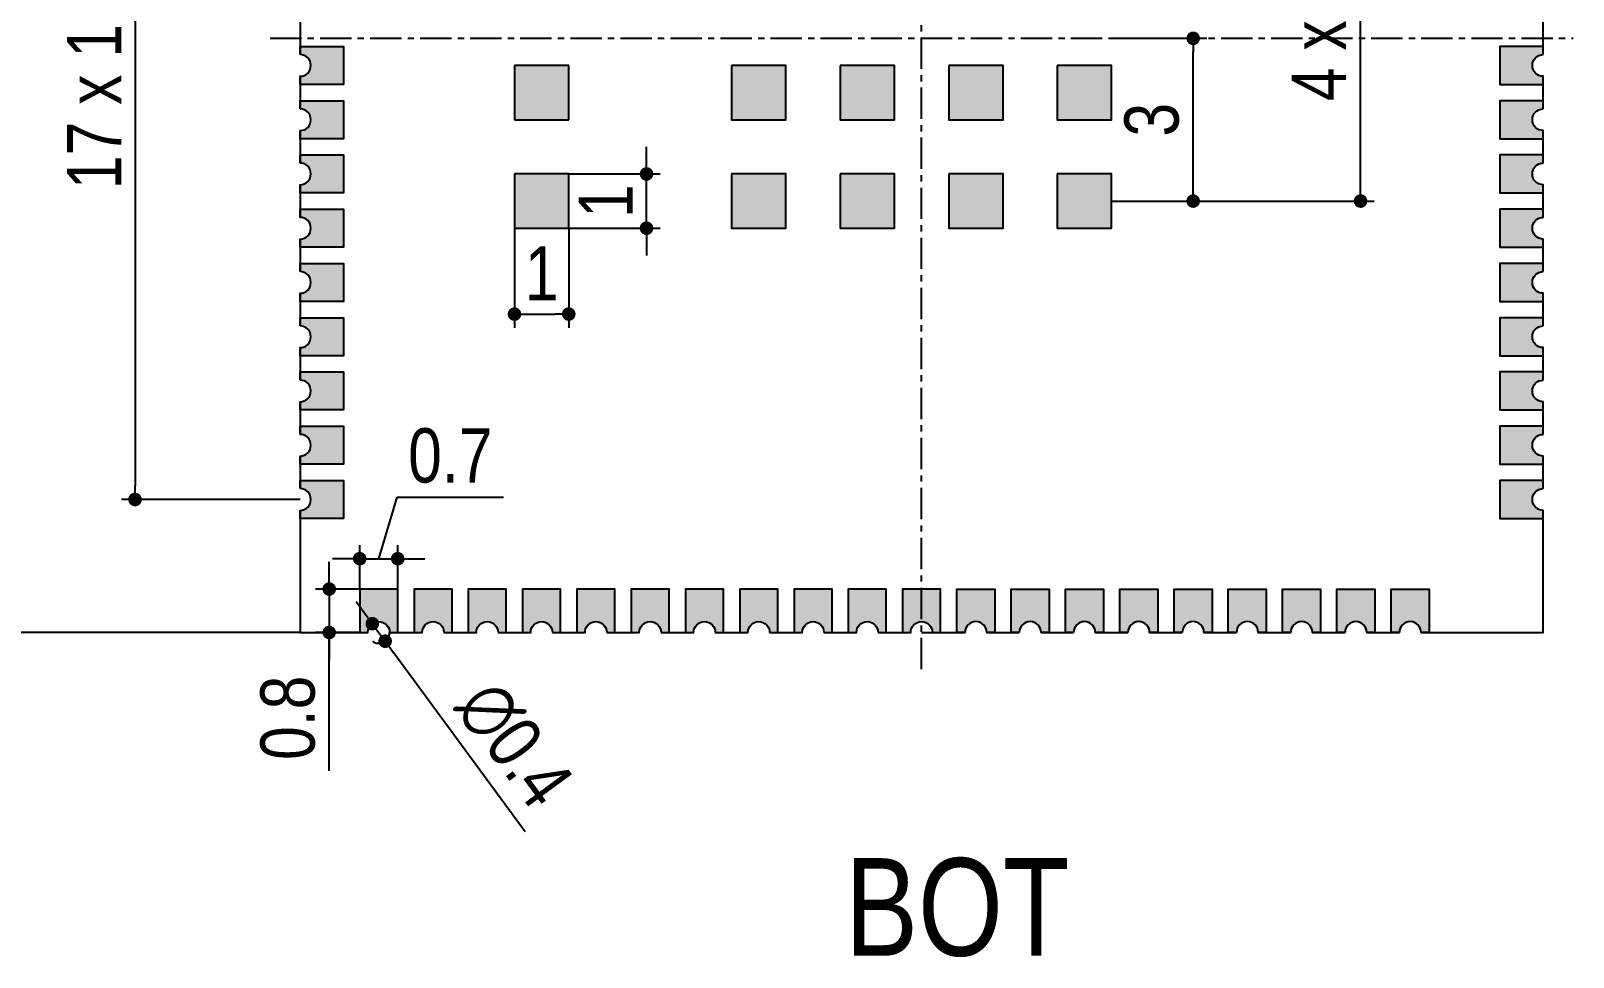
# Model space of a CAD drawing. Header units: millimetres. Extents: x 15270.1 to 15349.9, y 1963 to 2005.3.
# Drawn here: x 15320.07 to 15348.48, y 1969.54 to 1986.61 of the extents above; entities that cross this region are included whole.
import ezdxf

# ---------------------------------------------------------------- set-up
doc = ezdxf.new("R2010")
doc.units = ezdxf.units.MM
doc.header["$LTSCALE"] = 30.734
doc.header["$PDMODE"] = 3
doc.header["$PDSIZE"] = 8
doc.linetypes.add('CENTER', pattern=[0.6, 0.375, -0.075, 0.075, -0.075])
doc.layers.get('0').update_dxf_attribs({"linetype": 'CONTINUOUS'})
doc.layers.get('Defpoints').update_dxf_attribs({"linetype": 'CONTINUOUS'})
for name, color, linetype in [('01 实线', 7, 'CONTINUOUS'), ('02___PRT_ALL_AXES', 7, 'CONTINUOUS'), ('03 标注', 7, 'CONTINUOUS'), ('05 中心线', 50, 'CENTER')]:
    doc.layers.add(name, color=color, linetype=linetype)
doc.styles.add('ST1', font='arial.ttf', dxfattribs={"width": 0.8})
doc.dimstyles.new('ST-2-坐标', dxfattribs={"dimscale": 0.5, "dimtxt": 2, "dimasz": 0.5, "dimexe": 0.5, "dimexo": 0, "dimgap": 0.5, "dimtad": 1, "dimdec": 3, "dimzin": 9, "dimdsep": 46, "dimtxsty": 'ST1', "dimblk": 'DOT', "dimcen": 0.1, "dimclrd": 256, "dimclre": 256, "dimclrt": 256, "dimadec": 0, "dimazin": 0, "dimtp": 0.1, "dimtm": 0.1, "dimtfac": 1, "dimtdec": 3, "dimtmove": 1, "dimatfit": 3, "dimldrblk": 'DOT', "dimfxl": 0, "dimtolj": 1, "dimlwd": -1, "dimlwe": -1, "dimarcsym": 0})

# ---------------------------------------------------------------- blocks, each defined once
blk = doc.blocks.new('_Dot')
at = {"color": 0, "linetype": 'ByBlock', "lineweight": -2}
blk.add_line((-0.5, 0), (-1, 0), dxfattribs=at)
at = {"color": 0, "linetype": 'ByBlock', "const_width": 0.5}
blk.add_lwpolyline([(-0.25, 0, 1), (0.25, 0, 1)], format="xyb", close=True, dxfattribs=at)
blk = doc.blocks.new('*D12')
at = {"layer": '03 标注', "ltscale": 0.05}
for p, q in [((15325.026, 1994.973), (15321.737, 1994.973)), ((15321.987, 1994.723), (15321.987, 1978.223)), ((15325.026, 1977.973), (15321.737, 1977.973))]:
    blk.add_line(p, q, dxfattribs=at)
at = {"layer": 'Defpoints', "color": 0, "ltscale": 0.05}
for p in [(15325.026, 1994.973), (15321.987, 1977.973), (15325.026, 1977.973)]:
    blk.add_point(p, dxfattribs=at)
at = {"layer": '03 标注', "ltscale": 0.05, "xscale": 0.25, "yscale": 0.25, "zscale": 0.25}
for p, rotation in [((15321.987, 1994.973), 90), ((15321.987, 1977.973), 270)]:
    blk.add_blockref('_Dot', p, dxfattribs=dict(at, rotation=rotation))
at = {"layer": '03 标注', "ltscale": 0.05, "insert": (15321.235, 1986.473), "char_height": 1, "attachment_point": 5, "rotation": 90, "style": 'ST1'}
blk.add_mtext('\\A1;17 x 1 = 17', dxfattribs=at)
blk = doc.blocks.new('*D18')
at = {"layer": '03 标注', "ltscale": 0.05}
for p, q in [((15339.949, 1986.473), (15341.728, 1986.473)), ((15341.478, 1983.723), (15341.478, 1986.223)), ((15339.976, 1983.473), (15341.728, 1983.473))]:
    blk.add_line(p, q, dxfattribs=at)
at = {"layer": 'Defpoints', "color": 0, "ltscale": 0.05}
for p in [(15339.949, 1986.473), (15341.478, 1986.473), (15339.976, 1983.473)]:
    blk.add_point(p, dxfattribs=at)
at = {"layer": '03 标注', "ltscale": 0.05, "xscale": 0.25, "yscale": 0.25, "zscale": 0.25}
for p, rotation in [((15341.478, 1986.473), 90), ((15341.478, 1983.473), 270)]:
    blk.add_blockref('_Dot', p, dxfattribs=dict(at, rotation=rotation))
at = {"layer": '03 标注', "ltscale": 0.05, "insert": (15340.717, 1984.973), "char_height": 1, "attachment_point": 5, "rotation": 90, "style": 'ST1'}
blk.add_mtext('\\A1;3', dxfattribs=at)
blk = doc.blocks.new('*D20')
at = {"layer": '03 标注', "ltscale": 0.05}
for p, q in [((15326.476, 1976.882), (15326.816, 1978.018)), ((15326.816, 1978.018), (15328.773, 1978.018)), ((15326.126, 1976.323), (15326.126, 1977.132)), ((15326.826, 1976.323), (15326.826, 1977.132)), ((15325.876, 1976.882), (15325.626, 1976.882)), ((15326.126, 1976.882), (15326.826, 1976.882)), ((15326.126, 1976.882), (15326.826, 1976.882)), ((15327.076, 1976.882), (15327.326, 1976.882))]:
    blk.add_line(p, q, dxfattribs=at)
at = {"layer": 'Defpoints', "color": 0, "ltscale": 0.05}
for p in [(15326.826, 1976.882), (15326.126, 1976.323), (15326.826, 1976.323)]:
    blk.add_point(p, dxfattribs=at)
at = {"layer": '03 标注', "ltscale": 0.05, "xscale": 0.25, "yscale": 0.25, "zscale": 0.25}
blk.add_blockref('_Dot', (15326.126, 1976.882), dxfattribs=at)
at = {"layer": '03 标注', "ltscale": 0.05, "xscale": 0.25, "yscale": 0.25, "zscale": 0.25, "rotation": 180}
blk.add_blockref('_Dot', (15326.826, 1976.882), dxfattribs=at)
at = {"layer": '03 标注', "ltscale": 0.05, "insert": (15327.794, 1978.779), "char_height": 1, "attachment_point": 5, "style": 'ST1'}
blk.add_mtext('\\A1;0.7', dxfattribs=at)
blk = doc.blocks.new('*D21')
at = {"layer": '03 标注', "ltscale": 0.05}
for p, q in [((15325.564, 1976.573), (15325.564, 1976.823)), ((15326.126, 1976.323), (15325.314, 1976.323)), ((15325.564, 1976.323), (15325.564, 1975.523)), ((15325.564, 1976.323), (15325.564, 1975.523)), ((15326.126, 1975.523), (15325.314, 1975.523)), ((15325.564, 1972.971), (15325.564, 1975.523)), ((15325.564, 1975.273), (15325.564, 1975.023))]:
    blk.add_line(p, q, dxfattribs=at)
at = {"layer": 'Defpoints', "color": 0, "ltscale": 0.05}
for p in [(15326.126, 1976.323), (15325.564, 1975.523), (15326.126, 1975.523)]:
    blk.add_point(p, dxfattribs=at)
at = {"layer": '03 标注', "ltscale": 0.05, "xscale": 0.25, "yscale": 0.25, "zscale": 0.25}
for p, rotation in [((15325.564, 1976.323), 270), ((15325.564, 1975.523), 90)]:
    blk.add_blockref('_Dot', p, dxfattribs=dict(at, rotation=rotation))
at = {"layer": '03 标注', "ltscale": 0.05, "insert": (15324.803, 1973.95), "char_height": 1, "attachment_point": 5, "rotation": 90, "style": 'ST1'}
blk.add_mtext('\\A1;0.8', dxfattribs=at)
blk = doc.blocks.new('*D22')
at = {"layer": '03 标注', "ltscale": 0.05}
for p, q in [((15326.209, 1975.886), (15326.061, 1976.087)), ((15326.357, 1975.684), (15326.594, 1975.362)), ((15329.172, 1971.851), (15326.742, 1975.16))]:
    blk.add_line(p, q, dxfattribs=at)
blk.add_arc((15326.476, 1975.523), 0.2, 234.67, 0, dxfattribs=at)
at = {"layer": 'Defpoints', "color": 0, "ltscale": 0.05}
for p in [(15326.357, 1975.684), (15326.594, 1975.362)]:
    blk.add_point(p, dxfattribs=at)
at = {"layer": '03 标注', "ltscale": 0.05, "xscale": 0.25, "yscale": 0.25, "zscale": 0.25}
for p, rotation in [((15326.357, 1975.684), 306.2897278685816), ((15326.594, 1975.362), 126.2897278685816)]:
    blk.add_blockref('_Dot', p, dxfattribs=dict(at, rotation=rotation))
at = {"layer": '03 标注', "ltscale": 0.05, "insert": (15328.972, 1973.456), "char_height": 1, "attachment_point": 5, "rotation": 306.2897, "style": 'ST1'}
blk.add_mtext('\\A1;∅0.4', dxfattribs=at)
blk = doc.blocks.new('*D24')
at = {"layer": '03 标注', "ltscale": 0.05}
for p, q in [((15325.026, 1997.423), (15318.981, 1997.423)), ((15319.231, 1997.173), (15319.231, 1975.773)), ((15325.026, 1975.523), (15318.981, 1975.523))]:
    blk.add_line(p, q, dxfattribs=at)
at = {"layer": 'Defpoints', "color": 0, "ltscale": 0.05}
for p in [(15325.026, 1997.423), (15319.231, 1975.523), (15325.026, 1975.523)]:
    blk.add_point(p, dxfattribs=at)
at = {"layer": '03 标注', "ltscale": 0.05, "xscale": 0.25, "yscale": 0.25, "zscale": 0.25}
for p, rotation in [((15319.231, 1997.423), 90), ((15319.231, 1975.523), 270)]:
    blk.add_blockref('_Dot', p, dxfattribs=dict(at, rotation=rotation))
at = {"layer": '03 标注', "ltscale": 0.05, "insert": (15318.47, 1986.473), "char_height": 1, "attachment_point": 5, "rotation": 90, "style": 'ST1'}
blk.add_mtext('\\A1;21.9', dxfattribs=at)
blk = doc.blocks.new('*D26')
at = {"layer": '03 标注', "ltscale": 0.05}
for p, q in [((15328.976, 1982.973), (15328.976, 1981.14)), ((15329.976, 1982.973), (15329.976, 1981.14)), ((15329.226, 1981.39), (15329.726, 1981.39))]:
    blk.add_line(p, q, dxfattribs=at)
at = {"layer": 'Defpoints', "color": 0, "ltscale": 0.05}
for p in [(15328.976, 1982.973), (15329.976, 1982.973), (15329.976, 1981.39)]:
    blk.add_point(p, dxfattribs=at)
at = {"layer": '03 标注', "ltscale": 0.05, "xscale": 0.25, "yscale": 0.25, "zscale": 0.25, "rotation": 180}
blk.add_blockref('_Dot', (15328.976, 1981.39), dxfattribs=at)
at = {"layer": '03 标注', "ltscale": 0.05, "xscale": 0.25, "yscale": 0.25, "zscale": 0.25}
blk.add_blockref('_Dot', (15329.976, 1981.39), dxfattribs=at)
at = {"layer": '03 标注', "ltscale": 0.05, "insert": (15329.476, 1982.142), "char_height": 1, "attachment_point": 5, "style": 'ST1'}
blk.add_mtext('\\A1;1', dxfattribs=at)
blk = doc.blocks.new('*D27')
at = {"layer": '03 标注', "ltscale": 0.05}
for p, q in [((15331.408, 1984.223), (15331.408, 1984.473)), ((15329.976, 1983.973), (15331.658, 1983.973)), ((15331.408, 1982.973), (15331.408, 1983.973)), ((15329.976, 1982.973), (15331.658, 1982.973)), ((15331.408, 1982.723), (15331.408, 1982.473))]:
    blk.add_line(p, q, dxfattribs=at)
at = {"layer": 'Defpoints', "color": 0, "ltscale": 0.05}
for p in [(15329.976, 1983.973), (15331.408, 1983.973), (15329.976, 1982.973)]:
    blk.add_point(p, dxfattribs=at)
at = {"layer": '03 标注', "ltscale": 0.05, "xscale": 0.25, "yscale": 0.25, "zscale": 0.25}
for p, rotation in [((15331.408, 1983.973), 270), ((15331.408, 1982.973), 90)]:
    blk.add_blockref('_Dot', p, dxfattribs=dict(at, rotation=rotation))
at = {"layer": '03 标注', "ltscale": 0.05, "insert": (15330.656, 1983.473), "char_height": 1, "attachment_point": 5, "rotation": 90, "style": 'ST1'}
blk.add_mtext('\\A1;1', dxfattribs=at)
blk = doc.blocks.new('*D68')
at = {"layer": '03 标注', "ltscale": 0.05}
for p, q in [((15339.976, 1991.473), (15344.811, 1991.473)), ((15344.561, 1983.723), (15344.561, 1991.223)), ((15339.976, 1983.473), (15344.811, 1983.473))]:
    blk.add_line(p, q, dxfattribs=at)
at = {"layer": 'Defpoints', "color": 0, "ltscale": 0.05}
for p in [(15339.976, 1991.473), (15344.561, 1991.473), (15339.976, 1983.473)]:
    blk.add_point(p, dxfattribs=at)
at = {"layer": '03 标注', "ltscale": 0.05, "xscale": 0.25, "yscale": 0.25, "zscale": 0.25}
for p, rotation in [((15344.561, 1991.473), 90), ((15344.561, 1983.473), 270)]:
    blk.add_blockref('_Dot', p, dxfattribs=dict(at, rotation=rotation))
at = {"layer": '03 标注', "ltscale": 0.05, "insert": (15343.801, 1987.473), "char_height": 1, "attachment_point": 5, "rotation": 90, "style": 'ST1'}
blk.add_mtext('\\A1;4 x 2 = 8', dxfattribs=at)

msp = doc.modelspace()

# ---------------------------------------------------------------- hatches: boundary and pattern name
at = {"layer": '03 标注', "ltscale": 0.05}
h = msp.add_hatch(color=0, dxfattribs=at)
h.dxf.hatch_style = 1
h.paths.add_polyline_path([(15325.0255, 1986.3231), (15325.0255, 1986.1731, -1), (15325.0255, 1985.7731), (15325.0255, 1985.6231), (15325.8255, 1985.6231), (15325.8255, 1986.3231)])
h = msp.add_hatch(color=0, dxfattribs=at)
h.dxf.hatch_style = 1
h.paths.add_polyline_path([(15347.1255, 1986.3231), (15347.1255, 1985.6231), (15347.9255, 1985.6231), (15347.9255, 1985.7731, -1), (15347.9255, 1986.1731), (15347.9255, 1986.3231)])
h = msp.add_hatch(color=0, dxfattribs=at)
h.dxf.hatch_style = 1
h.paths.add_polyline_path([(15328.9755, 1984.9731), (15328.9755, 1985.9731), (15329.9755, 1985.9731), (15329.9755, 1984.9731)])
h = msp.add_hatch(color=0, dxfattribs=at)
h.dxf.hatch_style = 1
h.paths.add_polyline_path([(15333.9755, 1985.9731), (15332.9755, 1985.9731), (15332.9755, 1984.9731), (15333.9755, 1984.9731)])
h = msp.add_hatch(color=0, dxfattribs=at)
h.dxf.hatch_style = 1
h.paths.add_polyline_path([(15335.9755, 1985.9731), (15334.9755, 1985.9731), (15334.9755, 1984.9731), (15335.9755, 1984.9731)])
h = msp.add_hatch(color=0, dxfattribs=at)
h.dxf.hatch_style = 1
h.paths.add_polyline_path([(15337.9755, 1985.9731), (15336.9755, 1985.9731), (15336.9755, 1984.9731), (15337.9755, 1984.9731)])
h = msp.add_hatch(color=0, dxfattribs=at)
h.dxf.hatch_style = 1
h.paths.add_polyline_path([(15339.9755, 1985.9731), (15338.9755, 1985.9731), (15338.9755, 1984.9731), (15339.9755, 1984.9731)])
h = msp.add_hatch(color=0, dxfattribs=at)
h.dxf.hatch_style = 1
h.paths.add_polyline_path([(15325.0255, 1985.3231), (15325.0255, 1985.1731, -1), (15325.0255, 1984.7731), (15325.0255, 1984.6231), (15325.8255, 1984.6231), (15325.8255, 1985.3231)])
h = msp.add_hatch(color=0, dxfattribs=at)
h.dxf.hatch_style = 1
h.paths.add_polyline_path([(15347.1255, 1985.3231), (15347.1255, 1984.6231), (15347.9255, 1984.6231), (15347.9255, 1984.7731, -1), (15347.9255, 1985.1731), (15347.9255, 1985.3231)])
h = msp.add_hatch(color=0, dxfattribs=at)
h.dxf.hatch_style = 1
h.paths.add_polyline_path([(15325.0255, 1984.3231), (15325.0255, 1984.1731, -1), (15325.0255, 1983.7731), (15325.0255, 1983.6231), (15325.8255, 1983.6231), (15325.8255, 1984.3231)])
h = msp.add_hatch(color=0, dxfattribs=at)
h.dxf.hatch_style = 1
h.paths.add_polyline_path([(15347.1255, 1984.3231), (15347.1255, 1983.6231), (15347.9255, 1983.6231), (15347.9255, 1983.7731, -1), (15347.9255, 1984.1731), (15347.9255, 1984.3231)])
h = msp.add_hatch(color=0, dxfattribs=at)
h.dxf.hatch_style = 1
h.paths.add_polyline_path([(15328.9755, 1982.9731), (15328.9755, 1983.9731), (15329.9755, 1983.9731), (15329.9755, 1982.9731)])
h = msp.add_hatch(color=0, dxfattribs=at)
h.dxf.hatch_style = 1
h.paths.add_polyline_path([(15333.9755, 1983.9731), (15332.9755, 1983.9731), (15332.9755, 1982.9731), (15333.9755, 1982.9731)])
h = msp.add_hatch(color=0, dxfattribs=at)
h.dxf.hatch_style = 1
h.paths.add_polyline_path([(15335.9755, 1983.9731), (15334.9755, 1983.9731), (15334.9755, 1982.9731), (15335.9755, 1982.9731)])
h = msp.add_hatch(color=0, dxfattribs=at)
h.dxf.hatch_style = 1
h.paths.add_polyline_path([(15337.9755, 1983.9731), (15336.9755, 1983.9731), (15336.9755, 1982.9731), (15337.9755, 1982.9731)])
h = msp.add_hatch(color=0, dxfattribs=at)
h.dxf.hatch_style = 1
h.paths.add_polyline_path([(15339.9755, 1983.9731), (15338.9755, 1983.9731), (15338.9755, 1982.9731), (15339.9755, 1982.9731)])
h = msp.add_hatch(color=0, dxfattribs=at)
h.dxf.hatch_style = 1
h.paths.add_polyline_path([(15325.0255, 1983.3231), (15325.0255, 1983.1731, -1), (15325.0255, 1982.7731), (15325.0255, 1982.6231), (15325.8255, 1982.6231), (15325.8255, 1983.3231)])
h = msp.add_hatch(color=0, dxfattribs=at)
h.dxf.hatch_style = 1
h.paths.add_polyline_path([(15347.1255, 1983.3231), (15347.1255, 1982.6231), (15347.9255, 1982.6231), (15347.9255, 1982.7731, -1), (15347.9255, 1983.1731), (15347.9255, 1983.3231)])
h = msp.add_hatch(color=0, dxfattribs=at)
h.dxf.hatch_style = 1
h.paths.add_polyline_path([(15325.0255, 1982.3231), (15325.0255, 1982.1731, -1), (15325.0255, 1981.7731), (15325.0255, 1981.6231), (15325.8255, 1981.6231), (15325.8255, 1982.3231)])
h = msp.add_hatch(color=0, dxfattribs=at)
h.dxf.hatch_style = 1
h.paths.add_polyline_path([(15347.1255, 1982.3231), (15347.1255, 1981.6231), (15347.9255, 1981.6231), (15347.9255, 1981.7731, -1), (15347.9255, 1982.1731), (15347.9255, 1982.3231)])
h = msp.add_hatch(color=0, dxfattribs=at)
h.dxf.hatch_style = 1
h.paths.add_polyline_path([(15325.0255, 1981.3231), (15325.0255, 1981.1731, -1), (15325.0255, 1980.7731), (15325.0255, 1980.6231), (15325.8255, 1980.6231), (15325.8255, 1981.3231)])
h = msp.add_hatch(color=0, dxfattribs=at)
h.dxf.hatch_style = 1
h.paths.add_polyline_path([(15347.1255, 1981.3231), (15347.1255, 1980.6231), (15347.9255, 1980.6231), (15347.9255, 1980.7731, -1), (15347.9255, 1981.1731), (15347.9255, 1981.3231)])
h = msp.add_hatch(color=0, dxfattribs=at)
h.dxf.hatch_style = 1
h.paths.add_polyline_path([(15325.0255, 1980.3231), (15325.0255, 1980.1731, -1), (15325.0255, 1979.7731), (15325.0255, 1979.6231), (15325.8255, 1979.6231), (15325.8255, 1980.3231)])
h = msp.add_hatch(color=0, dxfattribs=at)
h.dxf.hatch_style = 1
h.paths.add_polyline_path([(15347.1255, 1980.3231), (15347.1255, 1979.6231), (15347.9255, 1979.6231), (15347.9255, 1979.7731, -1), (15347.9255, 1980.1731), (15347.9255, 1980.3231)])
h = msp.add_hatch(color=0, dxfattribs=at)
h.dxf.hatch_style = 1
h.paths.add_polyline_path([(15325.0255, 1979.3231), (15325.0255, 1979.1731, -1), (15325.0255, 1978.7731), (15325.0255, 1978.6231), (15325.8255, 1978.6231), (15325.8255, 1979.3231)])
h = msp.add_hatch(color=0, dxfattribs=at)
h.dxf.hatch_style = 1
h.paths.add_polyline_path([(15347.1255, 1979.3231), (15347.1255, 1978.6231), (15347.9255, 1978.6231), (15347.9255, 1978.7731, -1), (15347.9255, 1979.1731), (15347.9255, 1979.3231)])
h = msp.add_hatch(color=0, dxfattribs=at)
h.dxf.hatch_style = 1
h.paths.add_polyline_path([(15325.0255, 1978.3231), (15325.0255, 1978.1731, -1), (15325.0255, 1977.7731), (15325.0255, 1977.6231), (15325.8255, 1977.6231), (15325.8255, 1978.3231)])
h = msp.add_hatch(color=0, dxfattribs=at)
h.dxf.hatch_style = 1
h.paths.add_polyline_path([(15347.1255, 1978.3231), (15347.1255, 1977.6231), (15347.9255, 1977.6231), (15347.9255, 1977.7731, -1), (15347.9255, 1978.1731), (15347.9255, 1978.3231)])
h = msp.add_hatch(color=0, dxfattribs=at)
h.dxf.hatch_style = 1
h.paths.add_polyline_path([(15326.8255, 1976.3231), (15326.1255, 1976.3231), (15326.1255, 1975.5231), (15326.2755, 1975.5231, -1), (15326.6755, 1975.5231), (15326.8255, 1975.5231)])
h = msp.add_hatch(color=0, dxfattribs=at)
h.dxf.hatch_style = 1
h.paths.add_polyline_path([(15327.8255, 1976.3231), (15327.1255, 1976.3231), (15327.1255, 1975.5231), (15327.2755, 1975.5231, -1), (15327.6755, 1975.5231), (15327.8255, 1975.5231)])
h = msp.add_hatch(color=0, dxfattribs=at)
h.dxf.hatch_style = 1
h.paths.add_polyline_path([(15328.8255, 1976.3231), (15328.1255, 1976.3231), (15328.1255, 1975.5231), (15328.2755, 1975.5231, -1), (15328.6755, 1975.5231), (15328.8255, 1975.5231)])
h = msp.add_hatch(color=0, dxfattribs=at)
h.dxf.hatch_style = 1
h.paths.add_polyline_path([(15329.8255, 1976.3231), (15329.1255, 1976.3231), (15329.1255, 1975.5231), (15329.2755, 1975.5231, -1), (15329.6755, 1975.5231), (15329.8255, 1975.5231)])
h = msp.add_hatch(color=0, dxfattribs=at)
h.dxf.hatch_style = 1
h.paths.add_polyline_path([(15330.8255, 1976.3231), (15330.1255, 1976.3231), (15330.1255, 1975.5231), (15330.2755, 1975.5231, -1), (15330.6755, 1975.5231), (15330.8255, 1975.5231)])
h = msp.add_hatch(color=0, dxfattribs=at)
h.dxf.hatch_style = 1
h.paths.add_polyline_path([(15331.8255, 1976.3231), (15331.1255, 1976.3231), (15331.1255, 1975.5231), (15331.2755, 1975.5231, -1), (15331.6755, 1975.5231), (15331.8255, 1975.5231)])
h = msp.add_hatch(color=0, dxfattribs=at)
h.dxf.hatch_style = 1
h.paths.add_polyline_path([(15332.8255, 1976.3231), (15332.1255, 1976.3231), (15332.1255, 1975.5231), (15332.2755, 1975.5231, -1), (15332.6755, 1975.5231), (15332.8255, 1975.5231)])
h = msp.add_hatch(color=0, dxfattribs=at)
h.dxf.hatch_style = 1
h.paths.add_polyline_path([(15333.8255, 1976.3231), (15333.1255, 1976.3231), (15333.1255, 1975.5231), (15333.2755, 1975.5231, -1), (15333.6755, 1975.5231), (15333.8255, 1975.5231)])
h = msp.add_hatch(color=0, dxfattribs=at)
h.dxf.hatch_style = 1
h.paths.add_polyline_path([(15334.8255, 1976.3231), (15334.1255, 1976.3231), (15334.1255, 1975.5231), (15334.2755, 1975.5231, -1), (15334.6755, 1975.5231), (15334.8255, 1975.5231)])
h = msp.add_hatch(color=0, dxfattribs=at)
h.dxf.hatch_style = 1
h.paths.add_polyline_path([(15335.8255, 1976.3231), (15335.1255, 1976.3231), (15335.1255, 1975.5231), (15335.2755, 1975.5231, -1), (15335.6755, 1975.5231), (15335.8255, 1975.5231)])
h = msp.add_hatch(color=0, dxfattribs=at)
h.dxf.hatch_style = 1
h.paths.add_polyline_path([(15336.8255, 1976.3231), (15336.1255, 1976.3231), (15336.1255, 1975.5231), (15336.2755, 1975.5231, -1), (15336.6755, 1975.5231), (15336.8255, 1975.5231)])
h = msp.add_hatch(color=0, dxfattribs=at)
h.dxf.hatch_style = 1
h.paths.add_polyline_path([(15337.1255, 1975.5231), (15337.2755, 1975.5231, -1), (15337.6755, 1975.5231), (15337.8255, 1975.5231), (15337.8255, 1976.3231), (15337.1255, 1976.3231)])
h = msp.add_hatch(color=0, dxfattribs=at)
h.dxf.hatch_style = 1
h.paths.add_polyline_path([(15338.1255, 1975.5231), (15338.2755, 1975.5231, -1), (15338.6755, 1975.5231), (15338.8255, 1975.5231), (15338.8255, 1976.3231), (15338.1255, 1976.3231)])
h = msp.add_hatch(color=0, dxfattribs=at)
h.dxf.hatch_style = 1
h.paths.add_polyline_path([(15339.1255, 1975.5231), (15339.2755, 1975.5231, -1), (15339.6755, 1975.5231), (15339.8255, 1975.5231), (15339.8255, 1976.3231), (15339.1255, 1976.3231)])
h = msp.add_hatch(color=0, dxfattribs=at)
h.dxf.hatch_style = 1
h.paths.add_polyline_path([(15340.1255, 1975.5231), (15340.2755, 1975.5231, -1), (15340.6755, 1975.5231), (15340.8255, 1975.5231), (15340.8255, 1976.3231), (15340.1255, 1976.3231)])
h = msp.add_hatch(color=0, dxfattribs=at)
h.dxf.hatch_style = 1
h.paths.add_polyline_path([(15341.1255, 1975.5231), (15341.2755, 1975.5231, -1), (15341.6755, 1975.5231), (15341.8255, 1975.5231), (15341.8255, 1976.3231), (15341.1255, 1976.3231)])
h = msp.add_hatch(color=0, dxfattribs=at)
h.dxf.hatch_style = 1
h.paths.add_polyline_path([(15342.1255, 1975.5231), (15342.2755, 1975.5231, -1), (15342.6755, 1975.5231), (15342.8255, 1975.5231), (15342.8255, 1976.3231), (15342.1255, 1976.3231)])
h = msp.add_hatch(color=0, dxfattribs=at)
h.dxf.hatch_style = 1
h.paths.add_polyline_path([(15343.1255, 1975.5231), (15343.2755, 1975.5231, -1), (15343.6755, 1975.5231), (15343.8255, 1975.5231), (15343.8255, 1976.3231), (15343.1255, 1976.3231)])
h = msp.add_hatch(color=0, dxfattribs=at)
h.dxf.hatch_style = 1
h.paths.add_polyline_path([(15344.1255, 1975.5231), (15344.2755, 1975.5231, -1), (15344.6755, 1975.5231), (15344.8255, 1975.5231), (15344.8255, 1976.3231), (15344.1255, 1976.3231)])
h = msp.add_hatch(color=0, dxfattribs=at)
h.dxf.hatch_style = 1
h.paths.add_polyline_path([(15345.1255, 1975.5231), (15345.2755, 1975.5231, -1), (15345.6755, 1975.5231), (15345.8255, 1975.5231), (15345.8255, 1976.3231), (15345.1255, 1976.3231)])

# ---------------------------------------------------------------- linework, layer by layer
at = {"layer": '02___PRT_ALL_AXES', "color": 7, "linetype": 'Continuous'}
for p, q in [((15328.9755, 1985.9731), (15328.9755, 1984.9731)), ((15329.9755, 1985.9731), (15328.9755, 1985.9731)), ((15329.9755, 1984.9731), (15329.9755, 1985.9731)), ((15328.9755, 1984.9731), (15329.9755, 1984.9731)), ((15328.9755, 1983.9731), (15328.9755, 1982.9731)), ((15329.9755, 1983.9731), (15328.9755, 1983.9731)), ((15329.9755, 1982.9731), (15329.9755, 1983.9731)), ((15328.9755, 1982.9731), (15329.9755, 1982.9731))]:
    msp.add_line(p, q, dxfattribs=at)
at = {"layer": '03 标注', "color": 0, "ltscale": 0.05}
for points in [[(15325.0255, 1986.7731), (15325.0255, 1986.1731)], [(15347.9255, 1986.1731), (15347.9255, 1986.7731)], [(15325.0255, 1985.7731), (15325.0255, 1985.1731)], [(15347.9255, 1985.1731), (15347.9255, 1985.7731)], [(15325.0255, 1984.7731), (15325.0255, 1984.1731)], [(15347.9255, 1984.1731), (15347.9255, 1984.7731)], [(15325.0255, 1983.7731), (15325.0255, 1983.1731)], [(15347.9255, 1983.1731), (15347.9255, 1983.7731)], [(15325.0255, 1982.7731), (15325.0255, 1982.1731)], [(15347.9255, 1982.1731), (15347.9255, 1982.7731)], [(15325.0255, 1981.7731), (15325.0255, 1981.1731)], [(15347.9255, 1981.1731), (15347.9255, 1981.7731)], [(15325.0255, 1980.7731), (15325.0255, 1980.1731)], [(15347.9255, 1980.1731), (15347.9255, 1980.7731)], [(15325.0255, 1979.7731), (15325.0255, 1979.1731)], [(15347.9255, 1979.1731), (15347.9255, 1979.7731)], [(15325.0255, 1978.7731), (15325.0255, 1978.1731)], [(15347.9255, 1978.1731), (15347.9255, 1978.7731)], [(15325.0255, 1977.7731), (15325.0255, 1975.5231), (15326.2755, 1975.5231)], [(15345.6755, 1975.5231), (15347.9255, 1975.5231), (15347.9255, 1977.7731)], [(15326.6755, 1975.5231), (15327.2755, 1975.5231)], [(15327.6755, 1975.5231), (15328.2755, 1975.5231)], [(15328.6755, 1975.5231), (15329.2755, 1975.5231)], [(15329.6755, 1975.5231), (15330.2755, 1975.5231)], [(15330.6755, 1975.5231), (15331.2755, 1975.5231)], [(15331.6755, 1975.5231), (15332.2755, 1975.5231)], [(15332.6755, 1975.5231), (15333.2755, 1975.5231)], [(15333.6755, 1975.5231), (15334.2755, 1975.5231)], [(15334.6755, 1975.5231), (15335.2755, 1975.5231)], [(15335.6755, 1975.5231), (15336.2755, 1975.5231)], [(15336.4755, 1975.5231), (15337.2755, 1975.5231)], [(15337.6755, 1975.5231), (15338.2755, 1975.5231)], [(15338.6755, 1975.5231), (15339.2755, 1975.5231)], [(15339.6755, 1975.5231), (15340.2755, 1975.5231)], [(15340.6755, 1975.5231), (15341.2755, 1975.5231)], [(15341.6755, 1975.5231), (15342.2755, 1975.5231)], [(15342.6755, 1975.5231), (15343.2755, 1975.5231)], [(15343.6755, 1975.5231), (15344.2755, 1975.5231)], [(15344.6755, 1975.5231), (15345.2755, 1975.5231)]]:
    msp.add_lwpolyline(points, dxfattribs=at)
for points in [[(15325.0255, 1986.1731), (15325.0255, 1986.3231), (15325.8255, 1986.3231), (15325.8255, 1985.6231), (15325.0255, 1985.6231), (15325.0255, 1985.7731, 1)], [(15347.9255, 1986.1731), (15347.9255, 1986.3231), (15347.1255, 1986.3231), (15347.1255, 1985.6231), (15347.9255, 1985.6231), (15347.9255, 1985.7731, -1)], [(15325.0255, 1985.1731), (15325.0255, 1985.3231), (15325.8255, 1985.3231), (15325.8255, 1984.6231), (15325.0255, 1984.6231), (15325.0255, 1984.7731, 1)], [(15347.9255, 1985.1731), (15347.9255, 1985.3231), (15347.1255, 1985.3231), (15347.1255, 1984.6231), (15347.9255, 1984.6231), (15347.9255, 1984.7731, -1)], [(15325.0255, 1984.1731), (15325.0255, 1984.3231), (15325.8255, 1984.3231), (15325.8255, 1983.6231), (15325.0255, 1983.6231), (15325.0255, 1983.7731, 1)], [(15347.9255, 1984.1731), (15347.9255, 1984.3231), (15347.1255, 1984.3231), (15347.1255, 1983.6231), (15347.9255, 1983.6231), (15347.9255, 1983.7731, -1)], [(15325.0255, 1983.1731), (15325.0255, 1983.3231), (15325.8255, 1983.3231), (15325.8255, 1982.6231), (15325.0255, 1982.6231), (15325.0255, 1982.7731, 1)], [(15347.9255, 1983.1731), (15347.9255, 1983.3231), (15347.1255, 1983.3231), (15347.1255, 1982.6231), (15347.9255, 1982.6231), (15347.9255, 1982.7731, -1)], [(15325.0255, 1982.1731), (15325.0255, 1982.3231), (15325.8255, 1982.3231), (15325.8255, 1981.6231), (15325.0255, 1981.6231), (15325.0255, 1981.7731, 1)], [(15347.9255, 1982.1731), (15347.9255, 1982.3231), (15347.1255, 1982.3231), (15347.1255, 1981.6231), (15347.9255, 1981.6231), (15347.9255, 1981.7731, -1)], [(15325.0255, 1981.1731), (15325.0255, 1981.3231), (15325.8255, 1981.3231), (15325.8255, 1980.6231), (15325.0255, 1980.6231), (15325.0255, 1980.7731, 1)], [(15347.9255, 1981.1731), (15347.9255, 1981.3231), (15347.1255, 1981.3231), (15347.1255, 1980.6231), (15347.9255, 1980.6231), (15347.9255, 1980.7731, -1)], [(15325.0255, 1980.1731), (15325.0255, 1980.3231), (15325.8255, 1980.3231), (15325.8255, 1979.6231), (15325.0255, 1979.6231), (15325.0255, 1979.7731, 1)], [(15347.9255, 1980.1731), (15347.9255, 1980.3231), (15347.1255, 1980.3231), (15347.1255, 1979.6231), (15347.9255, 1979.6231), (15347.9255, 1979.7731, -1)], [(15325.0255, 1979.1731), (15325.0255, 1979.3231), (15325.8255, 1979.3231), (15325.8255, 1978.6231), (15325.0255, 1978.6231), (15325.0255, 1978.7731, 1)], [(15347.9255, 1979.1731), (15347.9255, 1979.3231), (15347.1255, 1979.3231), (15347.1255, 1978.6231), (15347.9255, 1978.6231), (15347.9255, 1978.7731, -1)], [(15325.0255, 1978.1731), (15325.0255, 1978.3231), (15325.8255, 1978.3231), (15325.8255, 1977.6231), (15325.0255, 1977.6231), (15325.0255, 1977.7731, 1)], [(15347.9255, 1978.1731), (15347.9255, 1978.3231), (15347.1255, 1978.3231), (15347.1255, 1977.6231), (15347.9255, 1977.6231), (15347.9255, 1977.7731, -1)], [(15326.6755, 1975.5231), (15326.8255, 1975.5231), (15326.8255, 1976.3231), (15326.1255, 1976.3231), (15326.1255, 1975.5231), (15326.2755, 1975.5231, -1)], [(15327.6755, 1975.5231), (15327.8255, 1975.5231), (15327.8255, 1976.3231), (15327.1255, 1976.3231), (15327.1255, 1975.5231), (15327.2755, 1975.5231, -1)], [(15328.6755, 1975.5231), (15328.8255, 1975.5231), (15328.8255, 1976.3231), (15328.1255, 1976.3231), (15328.1255, 1975.5231), (15328.2755, 1975.5231, -1)], [(15329.6755, 1975.5231), (15329.8255, 1975.5231), (15329.8255, 1976.3231), (15329.1255, 1976.3231), (15329.1255, 1975.5231), (15329.2755, 1975.5231, -1)], [(15330.6755, 1975.5231), (15330.8255, 1975.5231), (15330.8255, 1976.3231), (15330.1255, 1976.3231), (15330.1255, 1975.5231), (15330.2755, 1975.5231, -1)], [(15331.6755, 1975.5231), (15331.8255, 1975.5231), (15331.8255, 1976.3231), (15331.1255, 1976.3231), (15331.1255, 1975.5231), (15331.2755, 1975.5231, -1)], [(15332.6755, 1975.5231), (15332.8255, 1975.5231), (15332.8255, 1976.3231), (15332.1255, 1976.3231), (15332.1255, 1975.5231), (15332.2755, 1975.5231, -1)], [(15333.6755, 1975.5231), (15333.8255, 1975.5231), (15333.8255, 1976.3231), (15333.1255, 1976.3231), (15333.1255, 1975.5231), (15333.2755, 1975.5231, -1)], [(15334.6755, 1975.5231), (15334.8255, 1975.5231), (15334.8255, 1976.3231), (15334.1255, 1976.3231), (15334.1255, 1975.5231), (15334.2755, 1975.5231, -1)], [(15335.6755, 1975.5231), (15335.8255, 1975.5231), (15335.8255, 1976.3231), (15335.1255, 1976.3231), (15335.1255, 1975.5231), (15335.2755, 1975.5231, -1)], [(15336.6755, 1975.5231), (15336.8255, 1975.5231), (15336.8255, 1976.3231), (15336.1255, 1976.3231), (15336.1255, 1975.5231), (15336.2755, 1975.5231, -1)], [(15337.2755, 1975.5231), (15337.1255, 1975.5231), (15337.1255, 1976.3231), (15337.8255, 1976.3231), (15337.8255, 1975.5231), (15337.6755, 1975.5231, 1)], [(15338.2755, 1975.5231), (15338.1255, 1975.5231), (15338.1255, 1976.3231), (15338.8255, 1976.3231), (15338.8255, 1975.5231), (15338.6755, 1975.5231, 1)], [(15339.2755, 1975.5231), (15339.1255, 1975.5231), (15339.1255, 1976.3231), (15339.8255, 1976.3231), (15339.8255, 1975.5231), (15339.6755, 1975.5231, 1)], [(15340.2755, 1975.5231), (15340.1255, 1975.5231), (15340.1255, 1976.3231), (15340.8255, 1976.3231), (15340.8255, 1975.5231), (15340.6755, 1975.5231, 1)], [(15341.2755, 1975.5231), (15341.1255, 1975.5231), (15341.1255, 1976.3231), (15341.8255, 1976.3231), (15341.8255, 1975.5231), (15341.6755, 1975.5231, 1)], [(15342.2755, 1975.5231), (15342.1255, 1975.5231), (15342.1255, 1976.3231), (15342.8255, 1976.3231), (15342.8255, 1975.5231), (15342.6755, 1975.5231, 1)], [(15343.2755, 1975.5231), (15343.1255, 1975.5231), (15343.1255, 1976.3231), (15343.8255, 1976.3231), (15343.8255, 1975.5231), (15343.6755, 1975.5231, 1)], [(15344.2755, 1975.5231), (15344.1255, 1975.5231), (15344.1255, 1976.3231), (15344.8255, 1976.3231), (15344.8255, 1975.5231), (15344.6755, 1975.5231, 1)], [(15345.2755, 1975.5231), (15345.1255, 1975.5231), (15345.1255, 1976.3231), (15345.8255, 1976.3231), (15345.8255, 1975.5231), (15345.6755, 1975.5231, 1)]]:
    msp.add_lwpolyline(points, format="xyb", close=True, dxfattribs=at)
for points in [[(15332.9755, 1985.9731), (15332.9755, 1984.9731), (15333.9755, 1984.9731), (15333.9755, 1985.9731)], [(15334.9755, 1985.9731), (15334.9755, 1984.9731), (15335.9755, 1984.9731), (15335.9755, 1985.9731)], [(15336.9755, 1985.9731), (15336.9755, 1984.9731), (15337.9755, 1984.9731), (15337.9755, 1985.9731)], [(15338.9755, 1985.9731), (15338.9755, 1984.9731), (15339.9755, 1984.9731), (15339.9755, 1985.9731)], [(15332.9755, 1983.9731), (15332.9755, 1982.9731), (15333.9755, 1982.9731), (15333.9755, 1983.9731)], [(15334.9755, 1983.9731), (15334.9755, 1982.9731), (15335.9755, 1982.9731), (15335.9755, 1983.9731)], [(15336.9755, 1983.9731), (15336.9755, 1982.9731), (15337.9755, 1982.9731), (15337.9755, 1983.9731)], [(15338.9755, 1983.9731), (15338.9755, 1982.9731), (15339.9755, 1982.9731), (15339.9755, 1983.9731)]]:
    msp.add_lwpolyline(points, close=True, dxfattribs=at)
at = {"layer": '05 中心线', "color": 0, "ltscale": 0.05}
for p, q in [((15336.4755, 1974.8456), (15336.4755, 1998.1007)), ((15324.4739, 1986.4731), (15348.4772, 1986.4731))]:
    msp.add_line(p, q, dxfattribs=at)

# ---------------------------------------------------------------- texts
at = {"layer": '01 实线', "insert": (15335.0677, 1971.3642), "char_height": 1.8, "width": 6.996841, "attachment_point": 1, "style": 'ST1'}
msp.add_mtext('BOT', dxfattribs=at)

# ---------------------------------------------------------------- dimensions: what is measured, and where the dimension line sits
at = {"layer": '03 标注', "ltscale": 0.05}
for base, p1, p2, picture, middle in [((15319.2309, 1975.5231), (15325.0255, 1997.4231), (15325.0255, 1975.5231), '*D24', (15318.4704, 1986.4731)), ((15341.4776, 1986.4731), (15339.9755, 1983.4731), (15339.9492, 1986.4731), '*D18', (15340.7167, 1984.9731)), ((15331.4078, 1983.9731), (15329.9755, 1982.9731), (15329.9755, 1983.9731), '*D27', (15330.6557, 1983.4731))]:
    dim = msp.add_linear_dim(base=base, p1=p1, p2=p2, angle=90, dimstyle='ST-2-坐标', dxfattribs=at)
    dim.commit()
    dim.dimension.update_dxf_attribs({"geometry": picture, "text_midpoint": middle})
for base, p1, p2, text, picture, middle in [((15321.9873, 1977.9731), (15325.0255, 1994.9731), (15325.0255, 1977.9731), '17 x 1 = <>', '*D12', (15321.2349, 1986.4731)), ((15344.5612, 1991.4731), (15339.9755, 1983.4731), (15339.9755, 1991.4731), '4 x 2 = <>', '*D68', (15343.8006, 1987.4731))]:
    dim = msp.add_linear_dim(base=base, p1=p1, p2=p2, angle=90, text=text, dimstyle='ST-2-坐标', dxfattribs=at)
    dim.commit()
    dim.dimension.update_dxf_attribs({"geometry": picture, "text_midpoint": middle})
dim = msp.add_linear_dim(base=(15329.9755, 1981.3899), p1=(15328.9755, 1982.9731), p2=(15329.9755, 1982.9731), dimstyle='ST-2-坐标', dxfattribs=at)
dim.commit()
dim.dimension.update_dxf_attribs({"geometry": '*D26', "text_midpoint": (15329.4755, 1981.3899), "dimtype": 160})
dim = msp.add_linear_dim(base=(15326.8255, 1976.8824), p1=(15326.1255, 1976.3231), p2=(15326.8255, 1976.3231), dimstyle='ST-2-坐标', dxfattribs=at)
dim.commit()
dim.dimension.update_dxf_attribs({"geometry": '*D20', "text_midpoint": (15327.0662, 1978.7785)})
dim = msp.add_linear_dim(base=(15325.5637, 1975.5231), p1=(15326.1255, 1976.3231), p2=(15326.1255, 1975.5231), angle=90, dimstyle='ST-2-坐标', dxfattribs=at)
dim.commit()
dim.dimension.update_dxf_attribs({"geometry": '*D21', "text_midpoint": (15324.9631, 1973.9498), "dimtype": 160})
dim = msp.add_diameter_dim_2p(p1=(15326.3572, 1975.6843), p2=(15326.5939, 1975.3619), dimstyle='ST-2-坐标', dxfattribs=at)
dim.commit()
dim.dimension.update_dxf_attribs({"geometry": '*D22', "text_midpoint": (15328.3365, 1972.9889), "dimtype": 163})

doc.saveas('drawing.dxf')
